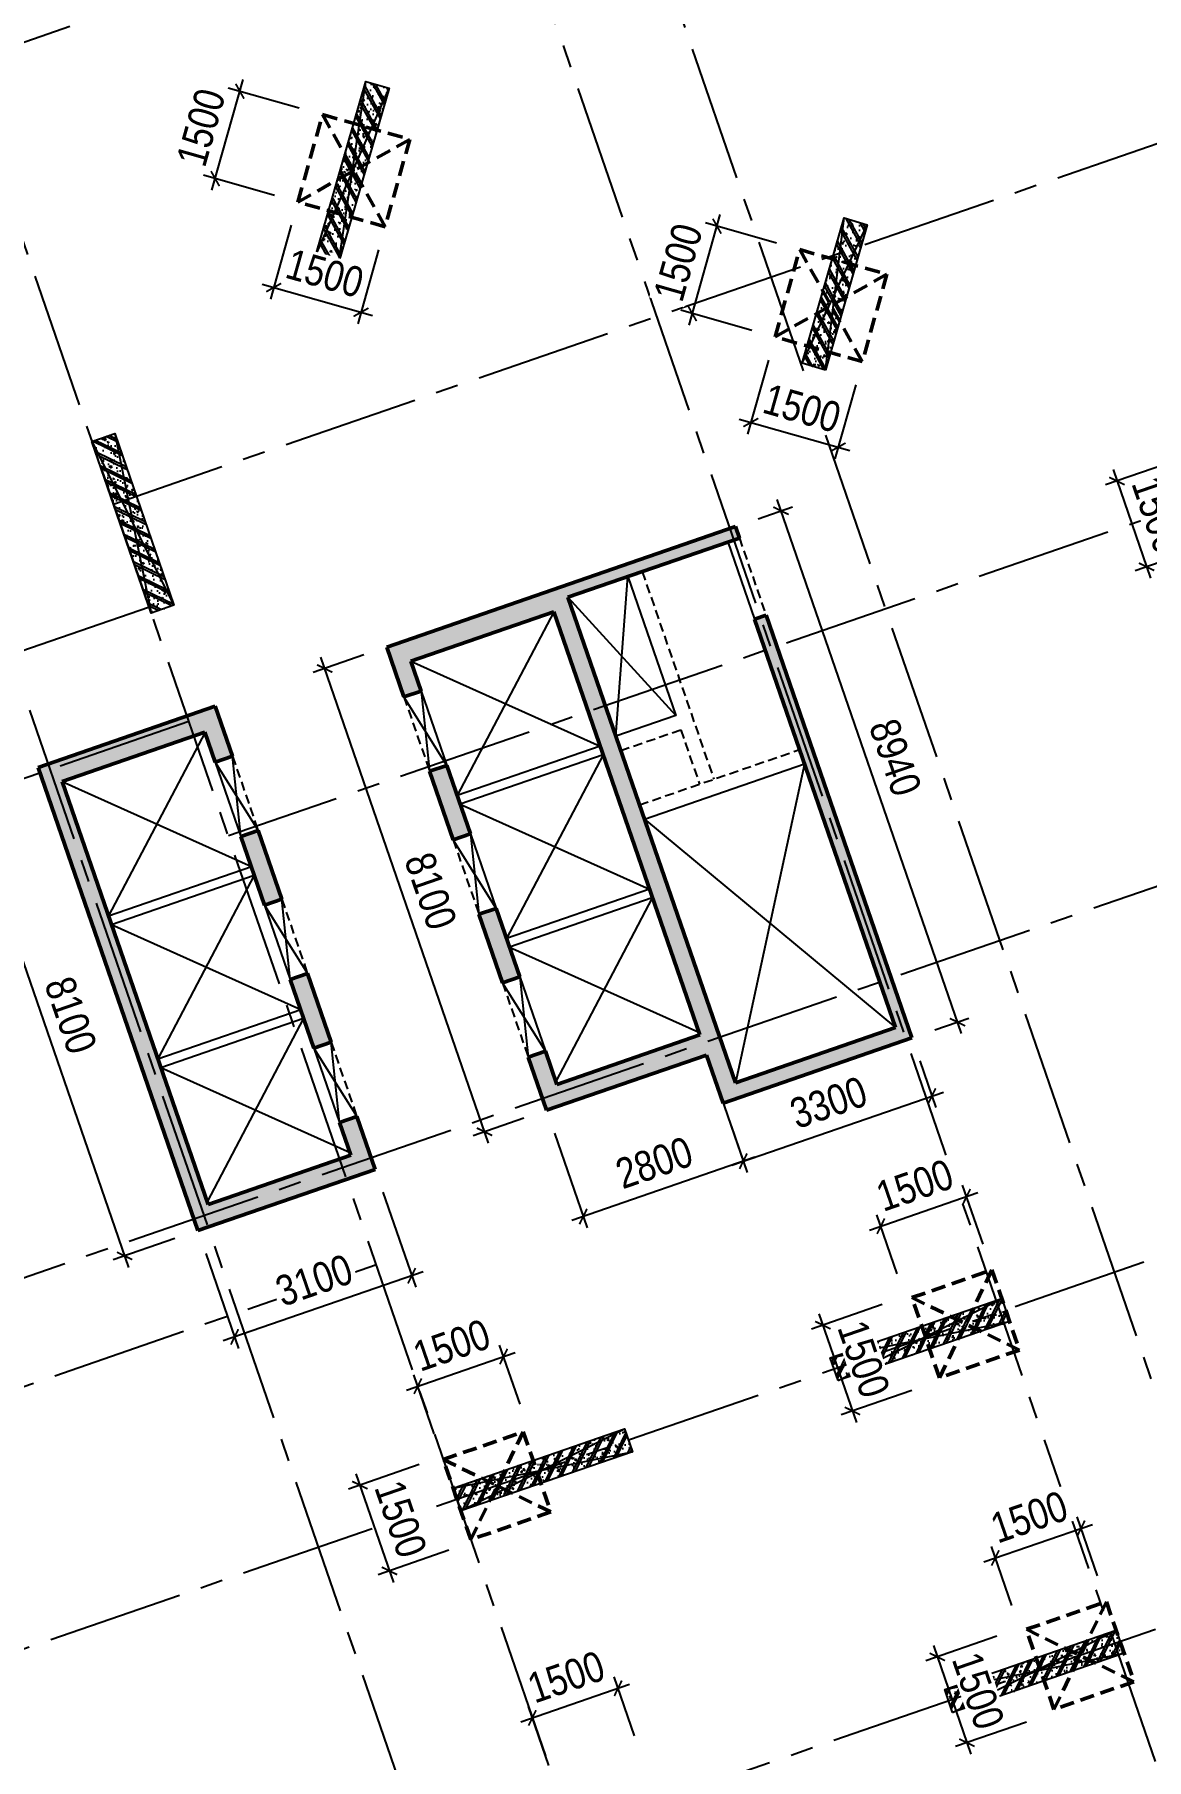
# Model space of a CAD drawing. Header units: millimetres. Extents: x -80883 to 1826631, y -376836 to 309394.
# Drawn here: x 1323074 to 1341464, y -138750 to -110241 of the extents above; entities that cross this region are included whole.
import ezdxf

# ---------------------------------------------------------------- set-up
doc = ezdxf.new("R2010")
doc.units = ezdxf.units.MM
doc.header["$LTSCALE"] = 100
doc.header["$PDMODE"] = 32
doc.header["$PDSIZE"] = 2.5
for name, pattern in [('CENTER2', [1.125, 0.75, -0.125, 0.125, -0.125]), ('DASHED', [4.5, 3, -1.5]), ('HIDDEN', [0.375, 0.25, -0.125])]:
    doc.linetypes.add(name, pattern=pattern)
for name, color, linetype in [('ccu11-Khuat', 9, 'DASHED'), ('ccu11-Thay', 7, 'Continuous'), ('ccu12-Manh', 8, 'Continuous'), ('ccu12-Truc', 13, 'CENTER2'), ('KC2-DIM', 251, 'Continuous'), ('ST_MBDV Cot vach 220805$0$AUDIT_I_220805193045-5', 6, 'Continuous'), ('xref.asix of  podium$0$xref.asix of  podium$0$KT-Hatch', 251, 'Continuous')]:
    doc.layers.add(name, color=color, linetype=linetype)
doc.layers.add('KT-Net cot vach', color=6, linetype='Continuous', lineweight=50)
doc.layers.add('xref.asix of  podium$0$xref.asix of  podium$0$ST_MBDV Cot vach 220805$0$KT-Net cot vach', color=6, linetype='Continuous', lineweight=50)
doc.styles.add('Arial Narrow', font='ARIALN.TTF')
doc.dimstyles.new('ccu12-200', dxfattribs={"dimscale": 200, "dimtxt": 2.5, "dimasz": 1, "dimexe": 1, "dimexo": 2, "dimgap": 1, "dimtad": 1, "dimdec": 0, "dimrnd": 5, "dimdsep": 46, "dimtxsty": 'Arial Narrow', "dimblk": 'ARCHTICK', "dimcen": -1, "dimdle": 1, "dimclrd": 256, "dimclre": 256, "dimclrt": 3, "dimadec": 0, "dimazin": 2, "dimtfac": 0.1, "dimtdec": 0, "dimtmove": 0, "dimatfit": 1, "dimldrblk": 'ARCHTICK', "dimfxl": 1, "dimtvp": 0.833333, "dimtolj": 1, "dimtzin": 12, "dimarcsym": 0})
pattern_1 = [(50, (-550, 3050), (286.904, -25.101), [30, -330]), (355, (-550, 3050), (-55.5, 300.877), [24, -264]), (100.451, (-526.1, 3047.9), (231.404, 275.776), [25.496, -280.457]), (46.184, (-550, 3130), (426.896, -66.208), [45, -495]), (96.636, (-514.43, 3124.5), (373.865, 389.647), [38.244, -420.685]), (351.184, (-550, 3130), (373.865, 389.65), [36, -396]), (21, (-510, 3110), (238.763, -161.048), [30, -330]), (326, (-510, 3110), (97.326, 290.06), [24, -264]), (71.451, (-490.1, 3096.58), (336.09, 129.012), [25.496, -280.457]), (37.5, (-550, 3050), (4.864, 133.1575), [0, -260.8, 0, -268, 0, -265]), (7.5, (-550, 3050), (105.228, 157.7647), [0, -152.8, 0, -254.8, 0, -101]), (327.5, (-639.2, 3050), (213.529, -9.022), [0, -100, 0, -312, 0, -414]), (317.5, (-679.2, 3050), (233.274, 40.042), [0, -130, 0, -207.2, 0, -294]), (45, (-550, 3050), (-120.208, 120.208), []), (45, (-550, 3099), (-120.208, 120.208), [])]

# ---------------------------------------------------------------- blocks, each defined once
blk = doc.blocks.new('Grid-ST-flat-3')
at = {"layer": 'ccu12-Truc', "ltscale": 30}
for p, q in [((354060.2, -35261.7), (370215.9, -82056.1)), ((352169.7, -35914.4), (368325.4, -82708.8)), ((369404.7, -36752.1), (304555.5, -59141.2)), ((343189.8, -39014.7), (361219.3, -91236.4)), ((340897.6, -39806), (359986.9, -95097.6)), ((371917.5, -44030.6), (347796.7, -52358.2)), ((373810.3, -49513), (349695.2, -57838.7)), ((348389.9, -54057.7), (307655.7, -68121.1)), ((375703.1, -54995.5), (343807.6, -66007.3)), ((349042.6, -55948.2), (308308.4, -70011.6)), ((377595.9, -60477.9), (312746.7, -82867)), ((352142.8, -64928.1), (311408.7, -78991.5)), ((377787.3, -66547.8), (314639.5, -88349.4))]:
    blk.add_line(p, q, dxfattribs=at)
blk = doc.blocks.new('*U653')
h = blk.add_hatch()
h.set_pattern_fill('VATLIEU04', color=250, scale=40, style=0, pattern_type=2)
h.set_pattern_definition(pattern_1)
h.paths.add_polyline_path([(-475, -475), (-75, -475), (-75, 2525), (-475, 2525)])
at = {"color": 6, "ltscale": 0.25}
blk.add_lwpolyline([(-475, -475), (-75, -475), (-75, 2525), (-475, 2525)], close=True, dxfattribs=at)
at = {"layer": 'Defpoints', "linetype": 'ByBlock', "ltscale": 30}
for p, q in [((-75, -475), (-475, 2525)), ((-475, -475), (-75, 2525))]:
    blk.add_line(p, q, dxfattribs=at)
blk = doc.blocks.new('*U654')
h = blk.add_hatch()
h.set_pattern_fill('VATLIEU04', color=250, scale=40, style=0, pattern_type=2)
h.set_pattern_definition([(50, (-550, 2550), (286.904, -25.1), [30, -330]), (355, (-550, 2550), (-55.5, 300.877), [24, -264]), (100.451, (-526.1, 2547.9), (231.404, 275.776), [25.496, -280.457]), (46.184, (-550, 2630), (426.896, -66.208), [45, -495]), (96.636, (-514.43, 2624.5), (373.865, 389.647), [38.244, -420.685]), (351.184, (-550, 2630), (373.865, 389.65), [36, -396]), (21, (-510, 2610), (238.763, -161.048), [30, -330]), (326, (-510, 2610), (97.326, 290.06), [24, -264]), (71.451, (-490.1, 2596.58), (336.09, 129.012), [25.496, -280.457]), (37.5, (-550, 2550), (4.864, 133.1575), [0, -260.8, 0, -268, 0, -265]), (7.5, (-550, 2550), (105.228, 157.765), [0, -152.8, 0, -254.8, 0, -101]), (327.5, (-639.2, 2550), (213.529, -9.022), [0, -100, 0, -312, 0, -414]), (317.5, (-679.2, 2550), (233.274, 40.042), [0, -130, 0, -207.2, 0, -294]), (45, (-550, 2550), (-120.208, 120.208), []), (45, (-550, 2599), (-120.208, 120.208), [])])
h.paths.add_polyline_path([(-475, -475), (-75, -475), (-75, 2025), (-475, 2025)])
at = {"color": 6, "ltscale": 0.25}
blk.add_lwpolyline([(-475, -475), (-75, -475), (-75, 2025), (-475, 2025)], close=True, dxfattribs=at)
at = {"layer": 'Defpoints', "linetype": 'ByBlock', "ltscale": 30}
for p, q in [((-75, -475), (-475, 2025)), ((-475, -475), (-75, 2025))]:
    blk.add_line(p, q, dxfattribs=at)
blk = doc.blocks.new('*U651')
h = blk.add_hatch()
h.set_pattern_fill('VATLIEU04', color=250, scale=40, style=0, pattern_type=2)
h.set_pattern_definition(pattern_1)
h.paths.add_polyline_path([(-475, -475), (-75, -475), (-75, 2525), (-475, 2525)])
at = {"color": 6, "ltscale": 0.25}
blk.add_lwpolyline([(-475, -475), (-75, -475), (-75, 2525), (-475, 2525)], close=True, dxfattribs=at)
at = {"layer": 'Defpoints', "linetype": 'ByBlock', "ltscale": 30}
for p, q in [((-75, -475), (-475, 2525)), ((-475, -475), (-75, 2525))]:
    blk.add_line(p, q, dxfattribs=at)
blk = doc.blocks.new('*U657')
h = blk.add_hatch()
h.set_pattern_fill('VATLIEU04', color=250, scale=40, style=0, pattern_type=2)
h.set_pattern_definition([(50, (-550, 3038.88), (286.904, -25.101), [30, -330]), (355, (-550, 3038.88), (-55.5, 300.877), [24, -264]), (100.451, (-526.1, 3036.8), (231.404, 275.776), [25.496, -280.457]), (46.184, (-550, 3118.88), (426.896, -66.208), [45, -495]), (96.636, (-514.43, 3113.36), (373.865, 389.647), [38.244, -420.685]), (351.184, (-550, 3118.9), (373.865, 389.65), [36, -396]), (21, (-510, 3098.88), (238.763, -161.048), [30, -330]), (326, (-510, 3098.88), (97.326, 290.06), [24, -264]), (71.451, (-490.1, 3085.46), (336.09, 129.012), [25.496, -280.457]), (37.5, (-550, 3038.88), (4.864, 133.1575), [0, -260.8, 0, -268, 0, -265]), (7.5, (-550, 3038.88), (105.228, 157.7647), [0, -152.8, 0, -254.8, 0, -101]), (327.5, (-639.2, 3038.88), (213.529, -9.022), [0, -100, 0, -312, 0, -414]), (317.5, (-679.2, 3038.88), (233.274, 40.042), [0, -130, 0, -207.2, 0, -294]), (45, (-550, 3038.88), (-120.208, 120.208), []), (45, (-550, 3087.88), (-120.208, 120.208), [])])
h.paths.add_polyline_path([(-475, -475), (-75, -475), (-75, 2514), (-475, 2514)])
at = {"color": 6, "ltscale": 0.25}
blk.add_lwpolyline([(-475, -475), (-75, -475), (-75, 2514), (-475, 2514)], close=True, dxfattribs=at)
at = {"layer": 'Defpoints', "linetype": 'ByBlock', "ltscale": 30}
for p, q in [((-75, -475), (-475, 2514)), ((-475, -475), (-75, 2514))]:
    blk.add_line(p, q, dxfattribs=at)
blk = doc.blocks.new('MBCOTVACH-T7-PN')
at = {"layer": 'ST_MBDV Cot vach 220805$0$AUDIT_I_220805193045-5', "linetype": 'ByBlock'}
for name, p, xscale, rotation in [('*U657', (42236, 9856, 0), -1, 343.8836854960887), ('*U654', (50280, 8070, 0), -1, 343.8836854960887), ('*U651', (39079, 6007, 0), -1.000000000000001, 199.0471379540016), ('*U653', (51110, -8617, 0), -0.9999999999999993, 289.0471379532163), ('*U653', (44872, -10770, 0), -0.9999999999999993, 289.0471379532163), ('*U653', (53003, -14099, 0), -0.9999999999999993, 289.0471379532163)]:
    blk.add_blockref(name, p, dxfattribs=dict(at, xscale=xscale, rotation=rotation))
blk = doc.blocks.new('LOI-B2-T1-PN')
at = {"layer": 'xref.asix of  podium$0$xref.asix of  podium$0$KT-Hatch'}
h = blk.add_hatch(dxfattribs=at)
h.set_pattern_fill('BTCT', color=256, scale=40)
h.set_pattern_definition([(50, (106559.85, -42147.03), (286.9041, -25.10085), [30, -330]), (355, (106559.85, -42147.03), (-55.5005, 300.8769), [24, -264]), (100.4514, (106583.76, -42149.12), (231.40375, 275.7758), [25.4961, -280.4568]), (46.1842, (106559.85, -42067.03), (426.8964, -66.2076), [45, -495]), (96.6356, (106595.43, -42072.55), (373.865, 389.6471), [38.2441, -420.6852]), (351.1842, (106559.85, -42067.03), (373.8648, 389.6474), [36, -396]), (21, (106599.85, -42087.03), (238.7628, -161.04756), [30, -330]), (326, (106599.85, -42087.03), (97.3261, 290.06), [24, -264]), (71.4514, (106619.75, -42100.45), (336.08905, 129.0122), [25.4961, -280.4568]), (37.5, (106559.85, -42147.03), (4.86394, 133.15754), [0, -260.8, 0, -268, 0, -265]), (7.5, (106559.85, -42147.03), (105.22781, 157.76468), [0, -152.8, 0, -254.8, 0, -101]), (327.5, (106470.65, -42147.03), (213.52897, -9.02195), [0, -100, 0, -312, 0, -414]), (317.5, (106430.65, -42147.03), (233.27447, 40.042), [0, -130, 0, -207.2, 0, -294]), (45, (106559.85, -42147.03), (-106.06602, 106.06602), []), (45, (106630.57, -42147.03), (-106.06602, 106.06602), [])])
h.paths.add_polyline_path([(49434, 3364), (49623, 3429), (52034, -3556), (48915, -4633), (48641, -3839), (45994, -4753), (45691, -3876), (45975, -3778), (46164, -4324), (48527, -3508), (46112, 3487), (43749, 2671), (43919, 2177), (43636, 2079), (43351, 2904), (49117, 4894), (49182, 4705), (46346, 3726), (49117, -4299), (51764, -3385)])
h.paths.add_polyline_path([(45551, -2549), (45267, -2647), (44876, -1513), (45159, -1415)], flags=17)
h.paths.add_polyline_path([(44735, -186), (44451, -284), (44060, 850), (44343, 948)], flags=17)
h.paths.add_polyline_path([(42856, -4855), (42572, -4953), (42760, -5496), (40397, -6312), (37982, 683), (40345, 1498), (40516, 1002), (40800, 1100), (40514, 1927), (37584, 915), (40227, -6741), (43158, -5729)])
h.paths.add_polyline_path([(42431, -3626), (42148, -3724), (41756, -2590), (42040, -2492)], flags=17)
h.paths.add_polyline_path([(41616, -1263), (41332, -1361), (40940, -227), (41224, -129)], flags=17)
at = {"ltscale": 0.5}
for points in [[(47339, 4069), (48132, 1772), (47139, 1429)], [(46879, 1265), (44516, 449)], [(46928, 1123), (44565, 308)], [(47613, 59), (50259, 972)], [(38749, -1539), (41112, -723)], [(38798, -1681), (41161, -865)], [(47695, -1098), (45331, -1914)], [(47743, -1240), (45380, -2056)], [(39565, -3902), (41928, -3086)], [(39613, -4044), (41977, -3228)]]:
    blk.add_lwpolyline(points, dxfattribs=at)
at = {"layer": 'ccu11-Khuat', "ltscale": 0.5}
blk.add_line((47575, 4151), (48760, 719), dxfattribs=at)
at = {"layer": 'ccu11-Khuat', "color": 6, "ltscale": 0.5}
for points in [[(49182, 4705), (49623, 3429)], [(43636, 2079), (44060, 850)], [(40800, 1100), (41224, -129)], [(44451, -284), (44876, -1513)], [(41616, -1263), (42040, -2492)], [(45267, -2647), (45691, -3876)], [(42431, -3626), (42856, -4855)]]:
    blk.add_lwpolyline(points, dxfattribs=at)
at = {"layer": 'ccu11-Khuat', "ltscale": 0.5}
for points in [[(47221, 1193), (48213, 1536), (48523, 638)], [(47531, 295), (50178, 1209)]]:
    blk.add_lwpolyline(points, dxfattribs=at)
at = {"layer": 'ccu11-Thay', "color": 6, "ltscale": 0.5}
for points in [[(48993, 4640), (49434, 3364)], [(43919, 2177), (44343, 948)], [(40516, 1002), (40940, -227)], [(44735, -186), (45159, -1415)], [(41332, -1361), (41756, -2590)], [(45551, -2549), (45975, -3778)], [(42148, -3724), (42572, -4953)]]:
    blk.add_lwpolyline(points, dxfattribs=at)
at = {"layer": 'ccu12-Manh', "ltscale": 0.5}
for points in [[(50259, 972), (49117, -4299)], [(47613, 59), (51764, -3385)]]:
    blk.add_lwpolyline(points, dxfattribs=at)
at = {"layer": 'KC2-DIM', "color": 252, "ltscale": 0.5}
for points in [[(47139, 1429), (47339, 4069)], [(46346, 3726), (48132, 1772)], [(46112, 3487), (44516, 449)], [(43749, 2671), (46879, 1265)], [(40346, 1496), (38750, -1541)], [(46928, 1123), (45331, -1914)], [(37983, 680), (41113, -725)], [(44565, 308), (47695, -1098)], [(41161, -865), (39565, -3902)], [(47743, -1240), (46147, -4277)], [(38798, -1681), (41928, -3086)], [(45380, -2056), (48510, -3461)], [(41977, -3228), (40380, -6265)], [(39613, -4044), (42744, -5449)]]:
    blk.add_lwpolyline(points, dxfattribs=at)
at = {"layer": 'KC2-DIM', "ltscale": 0.5}
for points in [[(44343, 948), (43636, 2079)], [(43919, 2177), (44060, 850)], [(40516, 1002), (41224, -129)], [(40940, -227), (40800, 1100)], [(45159, -1415), (44451, -284)], [(44735, -186), (44876, -1513)], [(41332, -1361), (42040, -2492)], [(41756, -2590), (41616, -1263)], [(45551, -2549), (45691, -3876)], [(45975, -3778), (45267, -2647)], [(42572, -4953), (42431, -3626)], [(42148, -3724), (42856, -4855)]]:
    blk.add_lwpolyline(points, dxfattribs=at)
at = {"layer": 'xref.asix of  podium$0$xref.asix of  podium$0$ST_MBDV Cot vach 220805$0$KT-Net cot vach', "extrusion": (-3.35283e-09, 1.99852e-08, 1)}
for p, q in [((49117, 4894), (43351, 2904)), ((49182, 4705), (46346, 3726)), ((46346, 3726), (49117, -4299)), ((46112, 3487), (43749, 2671)), ((48527, -3508), (46112, 3487)), ((52034, -3556), (49623, 3429)), ((51764, -3385), (49434, 3364)), ((40514, 1927), (37584, 915)), ((40800, 1100), (40514, 1927)), ((40345, 1498), (37982, 683)), ((40516, 1002), (40345, 1498)), ((37584, 915), (40227, -6741)), ((37982, 683), (40397, -6312)), ((49117, -4299), (51764, -3385)), ((46164, -4324), (48527, -3508)), ((48915, -4633), (52034, -3556)), ((45691, -3876), (45994, -4753)), ((45975, -3778), (46164, -4324)), ((45994, -4753), (48641, -3839)), ((48915, -4633), (48641, -3839)), ((42760, -5496), (42572, -4953)), ((43158, -5729), (42856, -4855)), ((40397, -6312), (42760, -5496)), ((40227, -6741), (43158, -5729))]:
    blk.add_line(p, q, dxfattribs=at)
at = {"layer": 'xref.asix of  podium$0$xref.asix of  podium$0$ST_MBDV Cot vach 220805$0$KT-Net cot vach', "color": 6, "extrusion": (-3.35283e-09, 1.99852e-08, 1)}
for p, q in [((49182, 4705), (49117, 4894)), ((43351, 2904), (43636, 2079)), ((43749, 2671), (43919, 2177)), ((44343, 948), (44735, -186)), ((44060, 850), (44451, -284)), ((41332, -1361), (40940, -227)), ((41616, -1263), (41224, -129)), ((45159, -1415), (45551, -2549)), ((44876, -1513), (45267, -2647)), ((42431, -3626), (42040, -2492)), ((42148, -3724), (41756, -2590))]:
    blk.add_line(p, q, dxfattribs=at)
at = {"layer": 'xref.asix of  podium$0$xref.asix of  podium$0$ST_MBDV Cot vach 220805$0$KT-Net cot vach', "color": 6}
for p, q in [((49434, 3364), (49623, 3429)), ((43919, 2177), (43636, 2079)), ((40800, 1100), (40516, 1002)), ((44343, 948), (44060, 850)), ((41224, -129), (40940, -227)), ((44735, -186), (44451, -284)), ((41616, -1263), (41332, -1361)), ((45159, -1415), (44876, -1513)), ((42040, -2492), (41756, -2590)), ((45551, -2549), (45267, -2647)), ((42431, -3626), (42148, -3724)), ((42856, -4855), (42572, -4953))]:
    blk.add_line(p, q, dxfattribs=at)
at = {"layer": 'xref.asix of  podium$0$xref.asix of  podium$0$ST_MBDV Cot vach 220805$0$KT-Net cot vach'}
blk.add_line((45975, -3778), (45691, -3876), dxfattribs=at)
blk = doc.blocks.new('_ARCHTICK')
at = {"color": 0, "linetype": 'ByBlock', "const_width": 0.15}
blk.add_lwpolyline([(-0.5, -0.5), (0.5, 0.5)], dxfattribs=at)
blk = doc.blocks.new('*D865')
at = {"layer": 'Defpoints', "color": 0, "ltscale": 0.5, "transparency": 16777216}
for p in [(1331234, -133255), (1329816, -133745)]:
    blk.add_point(p, dxfattribs=at)
at = {"layer": 'KC2-DIM', "lineweight": -2, "ltscale": 0.5, "transparency": 16777216}
for p, q in [((1331104, -132877), (1330767, -131901)), ((1329225, -132645), (1331021, -132025)), ((1329686, -133367), (1329349, -132390))]:
    blk.add_line(p, q, dxfattribs=at)
at = {"layer": 'KC2-DIM', "lineweight": -2, "ltscale": 0.5, "transparency": 16777216, "xscale": 200, "yscale": 200, "zscale": 200}
for p, rotation in [((1330832, -132090), 19.04713795399604), ((1329414, -132580), 199.047137953996)]:
    blk.add_blockref('_ARCHTICK', p, dxfattribs=dict(at, rotation=rotation))
at = {"layer": 'KC2-DIM', "color": 3, "ltscale": 0.5, "transparency": 16777216, "insert": (1329974, -131904), "char_height": 500, "attachment_point": 5, "rotation": 19.0471, "style": 'Arial Narrow', "bg_fill": 3, "box_fill_scale": 1.1, "bg_fill_color": 256, "bg_fill_true_color": 13158600, "bg_fill_transparency": 0}
blk.add_mtext('\\A1;1500', dxfattribs=at)
at = {"layer": 'Defpoints', "color": 0, "ltscale": 0.5, "transparency": 16777216}
blk.add_point((1330832, -132090), dxfattribs=at)
blk = doc.blocks.new('*D866')
at = {"layer": 'Defpoints', "color": 0, "ltscale": 0.5, "transparency": 16777216}
for p in [(1329816, -133745), (1330306, -135163)]:
    blk.add_point(p, dxfattribs=at)
at = {"layer": 'KC2-DIM', "lineweight": -2, "ltscale": 0.5, "transparency": 16777216}
for p, q in [((1329438, -133875), (1328266, -134280)), ((1328390, -134026), (1329010, -135822)), ((1329928, -135293), (1328756, -135698))]:
    blk.add_line(p, q, dxfattribs=at)
at = {"layer": 'KC2-DIM', "lineweight": -2, "ltscale": 0.5, "transparency": 16777216, "xscale": 200, "yscale": 200, "zscale": 200}
for p, rotation in [((1328455, -134215), 109.047137953989), ((1328945, -135633), 289.047137953989)]:
    blk.add_blockref('_ARCHTICK', p, dxfattribs=dict(at, rotation=rotation))
at = {"layer": 'KC2-DIM', "color": 3, "ltscale": 0.5, "transparency": 16777216, "insert": (1329130, -134775), "char_height": 500, "attachment_point": 5, "rotation": 289.0471, "style": 'Arial Narrow', "bg_fill": 3, "box_fill_scale": 1.1, "bg_fill_color": 256, "bg_fill_true_color": 13158600, "bg_fill_transparency": 0}
blk.add_mtext('\\A1;1500', dxfattribs=at)
at = {"layer": 'Defpoints', "color": 0, "ltscale": 0.5, "transparency": 16777216}
blk.add_point((1328945, -135633), dxfattribs=at)
blk = doc.blocks.new('*D867')
at = {"layer": 'Defpoints', "color": 0, "ltscale": 0.5, "transparency": 16777216}
for p in [(1338891, -130612), (1337473, -131101)]:
    blk.add_point(p, dxfattribs=at)
at = {"layer": 'KC2-DIM', "lineweight": -2, "ltscale": 0.5, "transparency": 16777216}
for p, q in [((1336881, -130001), (1338677, -129381)), ((1338760, -130234), (1338423, -129258)), ((1337342, -130723), (1337005, -129747))]:
    blk.add_line(p, q, dxfattribs=at)
at = {"layer": 'KC2-DIM', "lineweight": -2, "ltscale": 0.5, "transparency": 16777216, "xscale": 200, "yscale": 200, "zscale": 200}
for p, rotation in [((1338488, -129447), 19.04713795399604), ((1337071, -129936), 199.047137953996)]:
    blk.add_blockref('_ARCHTICK', p, dxfattribs=dict(at, rotation=rotation))
at = {"layer": 'KC2-DIM', "color": 3, "ltscale": 0.5, "transparency": 16777216, "insert": (1337631, -129261), "char_height": 500, "attachment_point": 5, "rotation": 19.0471, "style": 'Arial Narrow', "bg_fill": 3, "box_fill_scale": 1.1, "bg_fill_color": 256, "bg_fill_true_color": 13158600, "bg_fill_transparency": 0}
blk.add_mtext('\\A1;1500', dxfattribs=at)
at = {"layer": 'Defpoints', "color": 0, "ltscale": 0.5, "transparency": 16777216}
blk.add_point((1338488, -129447), dxfattribs=at)
blk = doc.blocks.new('*D868')
at = {"layer": 'Defpoints', "color": 0, "ltscale": 0.5, "transparency": 16777216}
for p in [(1337473, -131101), (1337962, -132519)]:
    blk.add_point(p, dxfattribs=at)
at = {"layer": 'KC2-DIM', "lineweight": -2, "ltscale": 0.5, "transparency": 16777216}
for p, q in [((1337095, -131232), (1335923, -131637)), ((1336047, -131382), (1336667, -133178)), ((1337584, -132650), (1336412, -133054))]:
    blk.add_line(p, q, dxfattribs=at)
at = {"layer": 'KC2-DIM', "lineweight": -2, "ltscale": 0.5, "transparency": 16777216, "xscale": 200, "yscale": 200, "zscale": 200}
for p, rotation in [((1336112, -131571), 109.047137953989), ((1336601, -132989), 289.047137953989)]:
    blk.add_blockref('_ARCHTICK', p, dxfattribs=dict(at, rotation=rotation))
at = {"layer": 'KC2-DIM', "color": 3, "ltscale": 0.5, "transparency": 16777216, "insert": (1336787, -132132), "char_height": 500, "attachment_point": 5, "rotation": 289.0471, "style": 'Arial Narrow', "bg_fill": 3, "box_fill_scale": 1.1, "bg_fill_color": 256, "bg_fill_true_color": 13158600, "bg_fill_transparency": 0}
blk.add_mtext('\\A1;1500', dxfattribs=at)
at = {"layer": 'Defpoints', "color": 0, "ltscale": 0.5, "transparency": 16777216}
blk.add_point((1336601, -132989), dxfattribs=at)
blk = doc.blocks.new('*D902')
at = {"layer": 'Defpoints', "color": 0, "ltscale": 0.5, "transparency": 16777216}
for p in [(1342336, -117150), (1342826, -118568)]:
    blk.add_point(p, dxfattribs=at)
at = {"layer": 'KC2-DIM', "lineweight": -2, "ltscale": 0.5, "transparency": 16777216}
for p, q in [((1341958, -117281), (1340786, -117686)), ((1340910, -117431), (1341530, -119227)), ((1342448, -118699), (1341276, -119103))]:
    blk.add_line(p, q, dxfattribs=at)
at = {"layer": 'KC2-DIM', "lineweight": -2, "ltscale": 0.5, "transparency": 16777216, "xscale": 200, "yscale": 200, "zscale": 200}
for p, rotation in [((1340975, -117620), 109.0471379539973), ((1341465, -119038), 289.0471379539973)]:
    blk.add_blockref('_ARCHTICK', p, dxfattribs=dict(at, rotation=rotation))
at = {"layer": 'KC2-DIM', "color": 3, "ltscale": 0.5, "transparency": 16777216, "insert": (1341650, -118181), "char_height": 500, "attachment_point": 5, "rotation": 289.0471, "style": 'Arial Narrow', "bg_fill": 3, "box_fill_scale": 1.1, "bg_fill_color": 256, "bg_fill_true_color": 13158600, "bg_fill_transparency": 0}
blk.add_mtext('\\A1;1500', dxfattribs=at)
at = {"layer": 'Defpoints', "color": 0, "ltscale": 0.5, "transparency": 16777216}
blk.add_point((1341465, -119038), dxfattribs=at)
blk = doc.blocks.new('*D855')
at = {"layer": 'Defpoints', "color": 0, "ltscale": 0.5, "transparency": 16777216}
for p in [(1333127, -138738), (1331709, -139227)]:
    blk.add_point(p, dxfattribs=at)
at = {"layer": 'KC2-DIM', "lineweight": -2, "ltscale": 0.5, "transparency": 16777216}
for p, q in [((1332996, -138360), (1332659, -137383)), ((1331118, -138127), (1332914, -137507)), ((1331579, -138849), (1331242, -137873))]:
    blk.add_line(p, q, dxfattribs=at)
at = {"layer": 'KC2-DIM', "lineweight": -2, "ltscale": 0.5, "transparency": 16777216, "xscale": 200, "yscale": 200, "zscale": 200}
for p, rotation in [((1332725, -137572), 19.04713795399604), ((1331307, -138062), 199.047137953996)]:
    blk.add_blockref('_ARCHTICK', p, dxfattribs=dict(at, rotation=rotation))
at = {"layer": 'KC2-DIM', "color": 3, "ltscale": 0.5, "transparency": 16777216, "insert": (1331867, -137387), "char_height": 500, "attachment_point": 5, "rotation": 19.0471, "style": 'Arial Narrow', "bg_fill": 3, "box_fill_scale": 1.1, "bg_fill_color": 256, "bg_fill_true_color": 13158600, "bg_fill_transparency": 0}
blk.add_mtext('\\A1;1500', dxfattribs=at)
at = {"layer": 'Defpoints', "color": 0, "ltscale": 0.5, "transparency": 16777216}
blk.add_point((1332725, -137572), dxfattribs=at)
blk = doc.blocks.new('*D857')
at = {"layer": 'Defpoints', "color": 0, "ltscale": 0.5, "transparency": 16777216}
for p in [(1340783, -136094), (1339366, -136584)]:
    blk.add_point(p, dxfattribs=at)
at = {"layer": 'KC2-DIM', "lineweight": -2, "ltscale": 0.5, "transparency": 16777216}
for p, q in [((1340653, -135716), (1340316, -134740)), ((1338774, -135484), (1340570, -134864)), ((1339235, -136206), (1338898, -135230))]:
    blk.add_line(p, q, dxfattribs=at)
at = {"layer": 'KC2-DIM', "lineweight": -2, "ltscale": 0.5, "transparency": 16777216, "xscale": 200, "yscale": 200, "zscale": 200}
for p, rotation in [((1340381, -134929), 19.04713795399024), ((1338963, -135419), 199.0471379539902)]:
    blk.add_blockref('_ARCHTICK', p, dxfattribs=dict(at, rotation=rotation))
at = {"layer": 'KC2-DIM', "color": 3, "ltscale": 0.5, "transparency": 16777216, "insert": (1339524, -134743), "char_height": 500, "attachment_point": 5, "rotation": 19.0471, "style": 'Arial Narrow', "bg_fill": 3, "box_fill_scale": 1.1, "bg_fill_color": 256, "bg_fill_true_color": 13158600, "bg_fill_transparency": 0}
blk.add_mtext('\\A1;1500', dxfattribs=at)
at = {"layer": 'Defpoints', "color": 0, "ltscale": 0.5, "transparency": 16777216}
blk.add_point((1340381, -134929), dxfattribs=at)
blk = doc.blocks.new('*D858')
at = {"layer": 'Defpoints', "color": 0, "ltscale": 0.5, "transparency": 16777216}
for p in [(1339366, -136584), (1339855, -138002)]:
    blk.add_point(p, dxfattribs=at)
at = {"layer": 'KC2-DIM', "lineweight": -2, "ltscale": 0.5, "transparency": 16777216}
for p, q in [((1338988, -136714), (1337816, -137119)), ((1337939, -136865), (1338559, -138661)), ((1339477, -138132), (1338305, -138537))]:
    blk.add_line(p, q, dxfattribs=at)
at = {"layer": 'KC2-DIM', "lineweight": -2, "ltscale": 0.5, "transparency": 16777216, "xscale": 200, "yscale": 200, "zscale": 200}
for p, rotation in [((1338005, -137054), 109.0471379539973), ((1338494, -138472), 289.0471379539973)]:
    blk.add_blockref('_ARCHTICK', p, dxfattribs=dict(at, rotation=rotation))
at = {"layer": 'KC2-DIM', "color": 3, "ltscale": 0.5, "transparency": 16777216, "insert": (1338680, -137614), "char_height": 500, "attachment_point": 5, "rotation": 289.0471, "style": 'Arial Narrow', "bg_fill": 3, "box_fill_scale": 1.1, "bg_fill_color": 256, "bg_fill_true_color": 13158600, "bg_fill_transparency": 0}
blk.add_mtext('\\A1;1500', dxfattribs=at)
at = {"layer": 'Defpoints', "color": 0, "ltscale": 0.5, "transparency": 16777216}
blk.add_point((1338494, -138472), dxfattribs=at)
blk = doc.blocks.new('*D939')
at = {"layer": 'Defpoints', "color": 0, "ltscale": 0.5, "transparency": 16777216}
for p in [(1327430, -113009), (1328873, -113417), (1328474, -114831)]:
    blk.add_point(p, dxfattribs=at)
at = {"layer": 'KC2-DIM', "lineweight": -2, "ltscale": 0.5, "transparency": 16777216}
for p, q in [((1327321, -113394), (1326976, -114616)), ((1328764, -113802), (1328419, -115024)), ((1326838, -114369), (1328666, -114886))]:
    blk.add_line(p, q, dxfattribs=at)
at = {"layer": 'KC2-DIM', "lineweight": -2, "ltscale": 0.5, "transparency": 16777216, "xscale": 200, "yscale": 200, "zscale": 200}
for p, rotation in [((1327030, -114423), 164.221220409857), ((1328474, -114831), 344.221220409857)]:
    blk.add_blockref('_ARCHTICK', p, dxfattribs=dict(at, rotation=rotation))
at = {"layer": 'KC2-DIM', "color": 3, "ltscale": 0.5, "transparency": 16777216, "insert": (1327876, -114189), "char_height": 500, "attachment_point": 5, "rotation": 344.2212, "style": 'Arial Narrow', "bg_fill": 3, "box_fill_scale": 1.1, "bg_fill_color": 256, "bg_fill_true_color": 13158600, "bg_fill_transparency": 0}
blk.add_mtext('\\A1;1500', dxfattribs=at)
blk = doc.blocks.new('*D940')
at = {"layer": 'Defpoints', "color": 0, "ltscale": 0.5, "transparency": 16777216}
for p in [(1326471, -111179), (1327838, -111566), (1327430, -113009)]:
    blk.add_point(p, dxfattribs=at)
at = {"layer": 'KC2-DIM', "lineweight": -2, "ltscale": 0.5, "transparency": 16777216}
for p, q in [((1326008, -112815), (1326525, -110987)), ((1327453, -111457), (1326278, -111125)), ((1327045, -112900), (1325870, -112568))]:
    blk.add_line(p, q, dxfattribs=at)
at = {"layer": 'KC2-DIM', "lineweight": -2, "ltscale": 0.5, "transparency": 16777216, "xscale": 200, "yscale": 200, "zscale": 200}
for p, rotation in [((1326471, -111179), 74.22122040984965), ((1326063, -112623), 254.2212204098496)]:
    blk.add_blockref('_ARCHTICK', p, dxfattribs=dict(at, rotation=rotation))
at = {"layer": 'KC2-DIM', "color": 3, "ltscale": 0.5, "transparency": 16777216, "insert": (1325828, -111777), "char_height": 500, "attachment_point": 5, "rotation": 74.2212, "style": 'Arial Narrow', "bg_fill": 3, "box_fill_scale": 1.1, "bg_fill_color": 256, "bg_fill_true_color": 13158600, "bg_fill_transparency": 0}
blk.add_mtext('\\A1;1500', dxfattribs=at)
blk = doc.blocks.new('*D853')
at = {"layer": 'Defpoints', "color": 0, "ltscale": 0.5, "transparency": 16777216}
for p in [(1335321, -115239), (1336764, -115647), (1336364, -117061)]:
    blk.add_point(p, dxfattribs=at)
at = {"layer": 'KC2-DIM', "lineweight": -2, "ltscale": 0.5, "transparency": 16777216}
for p, q in [((1335212, -115624), (1334867, -116846)), ((1336655, -116032), (1336310, -117254)), ((1334729, -116599), (1336557, -117115))]:
    blk.add_line(p, q, dxfattribs=at)
at = {"layer": 'KC2-DIM', "lineweight": -2, "ltscale": 0.5, "transparency": 16777216, "xscale": 200, "yscale": 200, "zscale": 200}
for p, rotation in [((1334921, -116653), 164.221220409857), ((1336364, -117061), 344.221220409857)]:
    blk.add_blockref('_ARCHTICK', p, dxfattribs=dict(at, rotation=rotation))
at = {"layer": 'KC2-DIM', "color": 3, "ltscale": 0.5, "transparency": 16777216, "insert": (1335767, -116419), "char_height": 500, "attachment_point": 5, "rotation": 344.2212, "style": 'Arial Narrow', "bg_fill": 3, "box_fill_scale": 1.1, "bg_fill_color": 256, "bg_fill_true_color": 13158600, "bg_fill_transparency": 0}
blk.add_mtext('\\A1;1500', dxfattribs=at)
blk = doc.blocks.new('*D854')
at = {"layer": 'Defpoints', "color": 0, "ltscale": 0.5, "transparency": 16777216}
for p in [(1334361, -113409), (1335729, -113795), (1335321, -115239)]:
    blk.add_point(p, dxfattribs=at)
at = {"layer": 'KC2-DIM', "lineweight": -2, "ltscale": 0.5, "transparency": 16777216}
for p, q in [((1333899, -115045), (1334416, -113217)), ((1335344, -113687), (1334169, -113355)), ((1334936, -115130), (1333761, -114798))]:
    blk.add_line(p, q, dxfattribs=at)
at = {"layer": 'KC2-DIM', "lineweight": -2, "ltscale": 0.5, "transparency": 16777216, "xscale": 200, "yscale": 200, "zscale": 200}
for p, rotation in [((1334361, -113409), 74.22122040984965), ((1333953, -114853), 254.2212204098496)]:
    blk.add_blockref('_ARCHTICK', p, dxfattribs=dict(at, rotation=rotation))
at = {"layer": 'KC2-DIM', "color": 3, "ltscale": 0.5, "transparency": 16777216, "insert": (1333719, -114007), "char_height": 500, "attachment_point": 5, "rotation": 74.2212, "style": 'Arial Narrow', "bg_fill": 3, "box_fill_scale": 1.1, "bg_fill_color": 256, "bg_fill_true_color": 13158600, "bg_fill_transparency": 0}
blk.add_mtext('\\A1;1500', dxfattribs=at)
blk = doc.blocks.new('*D921')
at = {"layer": 'Defpoints', "color": 0, "ltscale": 0.5, "transparency": 16777216}
for p in [(1337583, -126824), (1334464, -127901), (1337915, -127785)]:
    blk.add_point(p, dxfattribs=at)
at = {"layer": 'KC2-DIM', "lineweight": -2, "ltscale": 0.5, "transparency": 16777216}
for p, q in [((1337713, -127202), (1337980, -127974)), ((1334606, -128927), (1338104, -127720)), ((1334594, -128279), (1334861, -129051))]:
    blk.add_line(p, q, dxfattribs=at)
at = {"layer": 'KC2-DIM', "lineweight": -2, "ltscale": 0.5, "transparency": 16777216, "xscale": 200, "yscale": 200, "zscale": 200}
for p, rotation in [((1337915, -127785), 19.04713795307303), ((1334795, -128862), 199.047137953073)]:
    blk.add_blockref('_ARCHTICK', p, dxfattribs=dict(at, rotation=rotation))
at = {"layer": 'KC2-DIM', "color": 3, "ltscale": 0.5, "transparency": 16777216, "insert": (1336206, -127893), "char_height": 500, "attachment_point": 5, "rotation": 19.0471, "style": 'Arial Narrow', "bg_fill": 3, "box_fill_scale": 1.1, "bg_fill_color": 256, "bg_fill_true_color": 13158600, "bg_fill_transparency": 0}
blk.add_mtext('\\A1;3300', dxfattribs=at)
blk = doc.blocks.new('*D922')
at = {"layer": 'Defpoints', "color": 0, "ltscale": 0.5, "transparency": 16777216}
for p in [(1334189, -127107), (1331543, -128021), (1332149, -129776)]:
    blk.add_point(p, dxfattribs=at)
at = {"layer": 'KC2-DIM', "lineweight": -2, "ltscale": 0.5, "transparency": 16777216}
for p, q in [((1334320, -127485), (1334861, -129051)), ((1331673, -128399), (1332214, -129965)), ((1334984, -128797), (1331960, -129841))]:
    blk.add_line(p, q, dxfattribs=at)
at = {"layer": 'KC2-DIM', "lineweight": -2, "ltscale": 0.5, "transparency": 16777216, "xscale": 200, "yscale": 200, "zscale": 200}
for p, rotation in [((1334795, -128862), 19.04713795307904), ((1332149, -129776), 199.047137953079)]:
    blk.add_blockref('_ARCHTICK', p, dxfattribs=dict(at, rotation=rotation))
at = {"layer": 'KC2-DIM', "color": 3, "ltscale": 0.5, "transparency": 16777216, "insert": (1333323, -128888), "char_height": 500, "attachment_point": 5, "rotation": 19.0471, "style": 'Arial Narrow', "bg_fill": 3, "box_fill_scale": 1.1, "bg_fill_color": 256, "bg_fill_true_color": 13158600, "bg_fill_transparency": 0}
blk.add_mtext('\\A1;2800', dxfattribs=at)
blk = doc.blocks.new('*D923')
at = {"layer": 'Defpoints', "color": 0, "ltscale": 0.5, "transparency": 16777216}
for p in [(1328706, -128997), (1325776, -130009), (1326383, -131766)]:
    blk.add_point(p, dxfattribs=at)
at = {"layer": 'KC2-DIM', "lineweight": -2, "ltscale": 0.5, "transparency": 16777216}
for p, q in [((1328837, -129375), (1329378, -130944)), ((1325906, -130387), (1326448, -131955)), ((1329502, -130689), (1326194, -131832))]:
    blk.add_line(p, q, dxfattribs=at)
at = {"layer": 'KC2-DIM', "lineweight": -2, "ltscale": 0.5, "transparency": 16777216, "xscale": 200, "yscale": 200, "zscale": 200}
for p, rotation in [((1329313, -130755), 19.04713795306753), ((1326383, -131766), 199.0471379530675)]:
    blk.add_blockref('_ARCHTICK', p, dxfattribs=dict(at, rotation=rotation))
at = {"layer": 'KC2-DIM', "color": 3, "ltscale": 0.5, "transparency": 16777216, "insert": (1327699, -130830), "char_height": 500, "attachment_point": 5, "rotation": 19.0471, "style": 'Arial Narrow', "bg_fill": 3, "box_fill_scale": 1.1, "bg_fill_color": 256, "bg_fill_true_color": 13158600, "bg_fill_transparency": 0}
blk.add_mtext('\\A1;3100', dxfattribs=at)
blk = doc.blocks.new('*D924')
at = {"layer": 'Defpoints', "color": 0, "ltscale": 0.5, "transparency": 16777216}
for p in [(1323132, -122352), (1325776, -130009), (1324564, -130427)]:
    blk.add_point(p, dxfattribs=at)
at = {"layer": 'KC2-DIM', "lineweight": -2, "ltscale": 0.5, "transparency": 16777216}
for p, q in [((1322754, -122483), (1321732, -122836)), ((1321855, -122582), (1324629, -130616)), ((1325398, -130139), (1324375, -130492))]:
    blk.add_line(p, q, dxfattribs=at)
at = {"layer": 'KC2-DIM', "lineweight": -2, "ltscale": 0.5, "transparency": 16777216, "xscale": 200, "yscale": 200, "zscale": 200}
for p, rotation in [((1321921, -122771), 109.0471379530785), ((1324564, -130427), 289.0471379530785)]:
    blk.add_blockref('_ARCHTICK', p, dxfattribs=dict(at, rotation=rotation))
at = {"layer": 'KC2-DIM', "color": 3, "ltscale": 0.5, "transparency": 16777216, "insert": (1323673, -126450), "char_height": 500, "attachment_point": 5, "rotation": 289.0471, "style": 'Arial Narrow', "bg_fill": 3, "box_fill_scale": 1.1, "bg_fill_color": 256, "bg_fill_true_color": 13158600, "bg_fill_transparency": 0}
blk.add_mtext('\\A1;8100', dxfattribs=at)
blk = doc.blocks.new('*D925')
at = {"layer": 'Defpoints', "color": 0, "ltscale": 0.5, "transparency": 16777216}
for p in [(1328899, -120364), (1327873, -120719), (1331543, -128021)]:
    blk.add_point(p, dxfattribs=at)
at = {"layer": 'KC2-DIM', "lineweight": -2, "ltscale": 0.5, "transparency": 16777216}
for p, q in [((1328521, -120495), (1327684, -120784)), ((1330582, -128564), (1327808, -120529)), ((1331165, -128151), (1330327, -128440))]:
    blk.add_line(p, q, dxfattribs=at)
at = {"layer": 'KC2-DIM', "lineweight": -2, "ltscale": 0.5, "transparency": 16777216, "xscale": 200, "yscale": 200, "zscale": 200}
for p, rotation in [((1327873, -120719), 109.0471379530792), ((1330516, -128375), 289.0471379530791)]:
    blk.add_blockref('_ARCHTICK', p, dxfattribs=dict(at, rotation=rotation))
at = {"layer": 'KC2-DIM', "color": 3, "ltscale": 0.5, "transparency": 16777216, "insert": (1329625, -124398), "char_height": 500, "attachment_point": 5, "rotation": 289.0471, "style": 'Arial Narrow', "bg_fill": 3, "box_fill_scale": 1.1, "bg_fill_color": 256, "bg_fill_true_color": 13158600, "bg_fill_transparency": 0}
blk.add_mtext('\\A1;8100', dxfattribs=at)
blk = doc.blocks.new('*D926')
at = {"layer": 'Defpoints', "color": 0, "ltscale": 0.5, "transparency": 16777216}
for p in [(1335420, -118113), (1334665, -118373), (1337583, -126824)]:
    blk.add_point(p, dxfattribs=at)
at = {"layer": 'KC2-DIM', "lineweight": -2, "ltscale": 0.5, "transparency": 16777216}
for p, q in [((1338403, -126752), (1335355, -117924)), ((1335043, -118243), (1335609, -118048)), ((1337961, -126693), (1338527, -126498))]:
    blk.add_line(p, q, dxfattribs=at)
at = {"layer": 'KC2-DIM', "lineweight": -2, "ltscale": 0.5, "transparency": 16777216, "xscale": 200, "yscale": 200, "zscale": 200}
for p, rotation in [((1335420, -118113), 109.0471379530771), ((1338338, -126563), 289.0471379530771)]:
    blk.add_blockref('_ARCHTICK', p, dxfattribs=dict(at, rotation=rotation))
at = {"layer": 'KC2-DIM', "color": 3, "ltscale": 0.5, "transparency": 16777216, "insert": (1337309, -122190), "char_height": 500, "attachment_point": 5, "rotation": 289.0471, "style": 'Arial Narrow', "bg_fill": 3, "box_fill_scale": 1.1, "bg_fill_color": 256, "bg_fill_true_color": 13158600, "bg_fill_transparency": 0}
blk.add_mtext('\\A1;8940', dxfattribs=at)
blk = doc.blocks.new('*U1010')
at = {"color": 6, "linetype": 'HIDDEN', "ltscale": 10}
for p, q in [((1025, -1025), (-475, 475)), ((1025, 475), (-475, -1025))]:
    blk.add_line(p, q, dxfattribs=at)
blk.add_lwpolyline([(-475, 475), (1025, 475), (1025, -1025), (-475, -1025)], close=True, dxfattribs=at)
blk = doc.blocks.new('MBDV-COTVACH-T7-PN')
at = {"layer": 'KT-Net cot vach', "rotation": 344.2212204098554}
for p in [(42617, 11116), (50508, 8886)]:
    blk.add_blockref('*U1010', p, dxfattribs=at)
at = {"layer": 'KT-Net cot vach', "xscale": 0.9333333333333333, "yscale": 0.9333333333333333, "zscale": 0.9333333333333333, "rotation": 19.04713795399666}
for p in [(52599, -8123), (44848, -10799), (54492, -13605)]:
    blk.add_blockref('*U1010', p, dxfattribs=at)

msp = doc.modelspace()

# ---------------------------------------------------------------- block references
for name, p in [('Grid-ST-flat-3', (976585.9, -65648.1)), ('LOI-B2-T1-PN', (1285548.5, -123267.8)), ('LOI-B2-T1-PN', (1285548.5, -123267.8))]:
    msp.add_blockref(name, p)
at = {"layer": 'KC2-DIM'}
msp.add_blockref('MBCOTVACH-T7-PN', (1285548.5, -123267.8), dxfattribs=at)

# ---------------------------------------------------------------- next in the draw order: dimensions: what is measured, and where the dimension line sits
at = {"layer": 'KC2-DIM', "ltscale": 0.5}
for base, p1, p2, angle, picture, middle in [((1328473.6, -114831.3), (1327429.8, -113009.2), (1328873.2, -113417.1), 344.22122, '*D939', (1327751.9, -114627.4)), ((1336364.5, -117061.1), (1335320.6, -115238.9), (1336764.1, -115646.8), 344.22122, '*D853', (1335642.7, -116857.1)), ((1341464.8, -119038.2), (1342336.2, -117150.4), (1342825.8, -118568.3), 289.04714, '*D902', (1341220, -118329.2)), ((1338488.4, -129446.6), (1337472.8, -131101.4), (1338890.7, -130611.9), 19.04714, '*D867', (1337779.4, -129691.4)), ((1330831.9, -132090), (1329816.3, -133744.8), (1331234.2, -133255.3), 19.04714, '*D865', (1330122.9, -132334.8)), ((1340381.2, -134929.1), (1339365.6, -136583.9), (1340783.5, -136094.3), 19.04714, '*D857', (1339672.3, -135173.8)), ((1332724.7, -137572.5), (1331709.1, -139227.3), (1333127, -138737.7), 19.04714, '*D855', (1332015.7, -137817.2))]:
    dim = msp.add_linear_dim(base=base, p1=p1, p2=p2, angle=angle, dimstyle='ccu12-200', override={"dimfxl": 150, "dimtfill": 1}, dxfattribs=at)
    dim.commit()
    dim.dimension.update_dxf_attribs({"geometry": picture, "text_midpoint": middle, "dimtype": 161})

# ---------------------------------------------------------------- next in the draw order: dimensions: what is measured, and where the dimension line sits
for base, p1, p2, angle, picture, middle in [((1326470.5, -111179.4), (1327429.8, -113009.2), (1327837.6, -111565.7), 74.22122, '*D940', (1326266.6, -111901.1)), ((1334361.4, -113409.1), (1335320.6, -115238.9), (1335728.5, -113795.4), 74.22122, '*D854', (1334157.4, -114130.9)), ((1336601.4, -132989.2), (1337472.8, -131101.4), (1337962.3, -132519.3), 289.04714, '*D868', (1336356.6, -132280.2)), ((1328944.8, -135632.6), (1329816.3, -133744.8), (1330305.8, -135162.7), 289.04714, '*D866', (1328700.1, -134923.6)), ((1338494.2, -138471.6), (1339365.6, -136583.9), (1339855.1, -138001.7), 289.04714, '*D858', (1338249.4, -137762.7))]:
    dim = msp.add_linear_dim(base=base, p1=p1, p2=p2, angle=angle, dimstyle='ccu12-200', override={"dimfxl": 150, "dimtfill": 1}, dxfattribs=at)
    dim.commit()
    dim.dimension.update_dxf_attribs({"geometry": picture, "text_midpoint": middle, "dimtype": 161})
for p1, p2, distance, picture, middle in [((1334463.6, -127900.9), (1337582.9, -126824), -1016.6, '*D921', (1336206.4, -127893)), ((1328706.1, -128997.2), (1325775.9, -130008.8), 1859.3, '*D923', (1327699.2, -130830.1))]:
    dim = msp.add_aligned_dim(p1=p1, p2=p2, distance=distance, dimstyle='ccu12-200', override={"dimfxl": 150, "dimtfill": 1}, dxfattribs=at)
    dim.commit()
    dim.dimension.update_dxf_attribs({"geometry": picture, "text_midpoint": middle})

# ---------------------------------------------------------------- next in the draw order: dimensions: what is measured, and where the dimension line sits
for p1, p2, distance, picture, middle in [((1337582.9, -126824), (1334665.4, -118373.4), -798.6, '*D926', (1337309.3, -122189.5)), ((1323132.5, -122352.3), (1325775.9, -130008.8), -1282, '*D924', (1323672.7, -126450.4)), ((1334189.5, -127106.9), (1331542.8, -128020.7), 1856.6, '*D922', (1333323.4, -128888.4))]:
    dim = msp.add_aligned_dim(p1=p1, p2=p2, distance=distance, dimstyle='ccu12-200', override={"dimfxl": 150, "dimtfill": 1}, dxfattribs=at)
    dim.commit()
    dim.dimension.update_dxf_attribs({"geometry": picture, "text_midpoint": middle})

# ---------------------------------------------------------------- next in the draw order: dimensions: what is measured, and where the dimension line sits
dim = msp.add_aligned_dim(p1=(1331542.8, -128020.7), p2=(1328899.4, -120364.1), distance=1085.9, dimstyle='ccu12-200', override={"dimfxl": 150, "dimtfill": 1}, dxfattribs=at)
dim.commit()
dim.dimension.update_dxf_attribs({"geometry": '*D925', "text_midpoint": (1329625, -124398.2)})

# ---------------------------------------------------------------- next in the draw order: block references
at = {"layer": 'ccu11-Thay'}
msp.add_blockref('MBDV-COTVACH-T7-PN', (1285548.5, -123267.8), dxfattribs=at)

doc.saveas('drawing.dxf')
